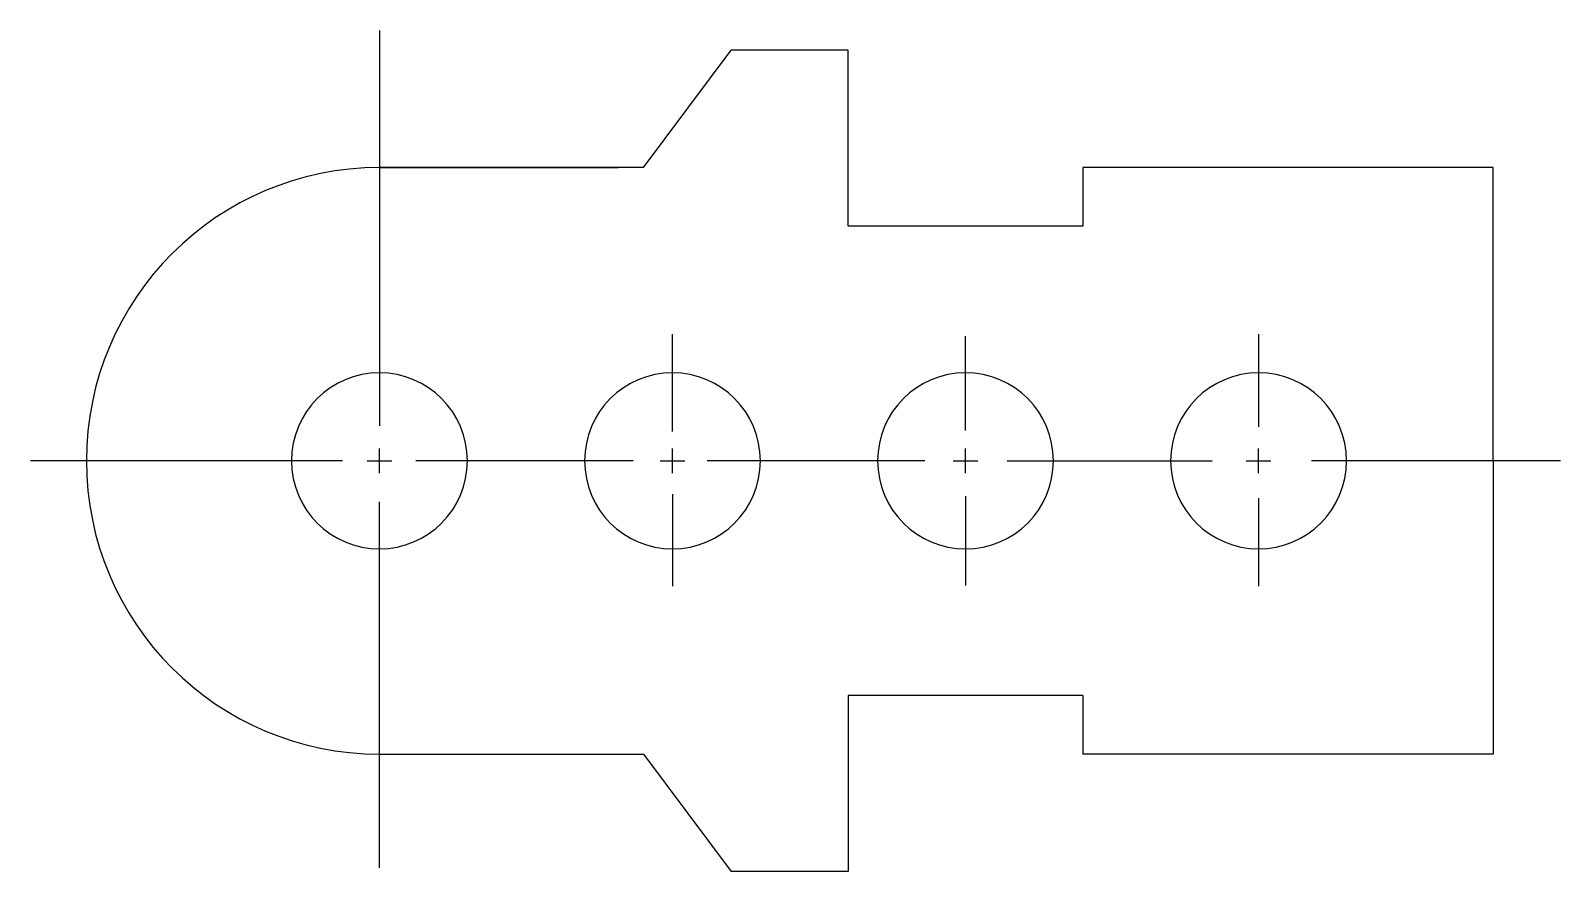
# Model space of a CAD drawing. Header units: millimetres. Extents: x 65 to 326, y -70 to 73.
import ezdxf

# ---------------------------------------------------------------- set-up
doc = ezdxf.new("R2010")
doc.units = ezdxf.units.MM
doc.header["$MEASUREMENT"] = 0

msp = doc.modelspace()

# ---------------------------------------------------------------- linework, layer by layer
for p, q in [((124.92, 72.93), (124.92, 5.57)), ((170, 49.58), (184.92, 69.58)), ((204.92, 69.58), (184.92, 69.58)), ((204.92, 39.58), (204.92, 69.58)), ((124.92, 49.58), (165.66, 49.58)), ((170, 49.58), (124.92, 49.58)), ((274.92, 49.58), (244.92, 49.58)), ((244.92, 49.58), (244.92, 39.58)), ((314.92, 49.58), (274.92, 49.58)), ((314.92, -0.42), (314.92, 49.58)), ((244.92, 39.58), (204.92, 39.58)), ((174.92, 4.6), (174.92, 21.16)), ((274.92, 21.16), (274.92, 5.39)), ((224.92, 4.74), (224.92, 20.83)), ((124.92, -2.51), (124.92, 1.67)), ((174.92, -2.51), (174.92, 1.67)), ((224.92, -2.51), (224.92, 1.67)), ((274.92, -2.51), (274.92, 1.67)), ((118.64, -0.42), (65.4, -0.42)), ((122.83, -0.42), (127.01, -0.42)), ((168.23, -0.42), (131.11, -0.42)), ((172.83, -0.42), (177.01, -0.42)), ((217.96, -0.42), (180.83, -0.42)), ((222.83, -0.42), (227.01, -0.42)), ((232.01, -0.42), (267.01, -0.42)), ((272.83, -0.42), (277.01, -0.42)), ((326.42, -0.42), (283.94, -0.42)), ((314.92, -0.42), (314.92, -50.42)), ((124.92, -69.79), (124.92, -7.43)), ((174.92, -6.08), (174.92, -21.79)), ((224.92, -6.42), (224.92, -21.7)), ((274.92, -6.76), (274.92, -21.81)), ((244.92, -40.42), (204.92, -40.42)), ((204.92, -40.42), (204.92, -70.42)), ((244.92, -40.42), (244.92, -50.42)), ((124.92, -50.42), (170, -50.42)), ((170, -50.42), (184.92, -70.42)), ((274.92, -50.42), (244.92, -50.42)), ((314.92, -50.42), (274.92, -50.42)), ((204.92, -70.42), (184.92, -70.42))]:
    msp.add_line(p, q)
for centre, radius, start, end in [((124.92, -0.42), 50, 90, 180), ((124.92, -0.42), 15, 0, 180), ((174.92, -0.42), 15, 0, 180), ((224.92, -0.42), 15, 0, 180), ((274.92, -0.42), 15, 0, 180), ((124.92, -0.42), 50, 180, 270), ((124.92, -0.42), 15, 180, 0), ((174.92, -0.42), 15, 180, 0), ((224.92, -0.42), 15, 180, 0), ((274.92, -0.42), 15, 180, 0)]:
    msp.add_arc(centre, radius, start, end)

doc.saveas('drawing.dxf')
